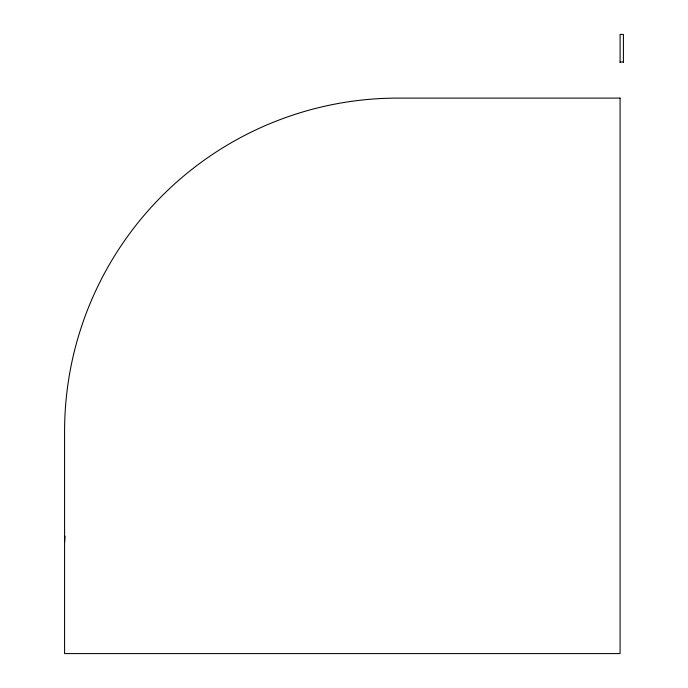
<?xml version="1.0" encoding="UTF-8"?>
<svg xmlns="http://www.w3.org/2000/svg" width="688" height="688" viewBox="0 0 688 688"><rect width="100%" height="100%" fill="white"/><g stroke="black" fill="none" stroke-linecap="round" stroke-linejoin="round"><path stroke-width="1.03" d="M64.586 542.497L64.999 536.133M620.086 61.997L623.414 61.997M623.414 62.548L623.414 34.4L620.086 34.4L620.086 62.548M620.086 98.1L397.888 98.1A333.302 333.302 0 0 0 64.586 431.402L64.586 653.6L620.086 653.6L620.086 98.1"/></g></svg>
